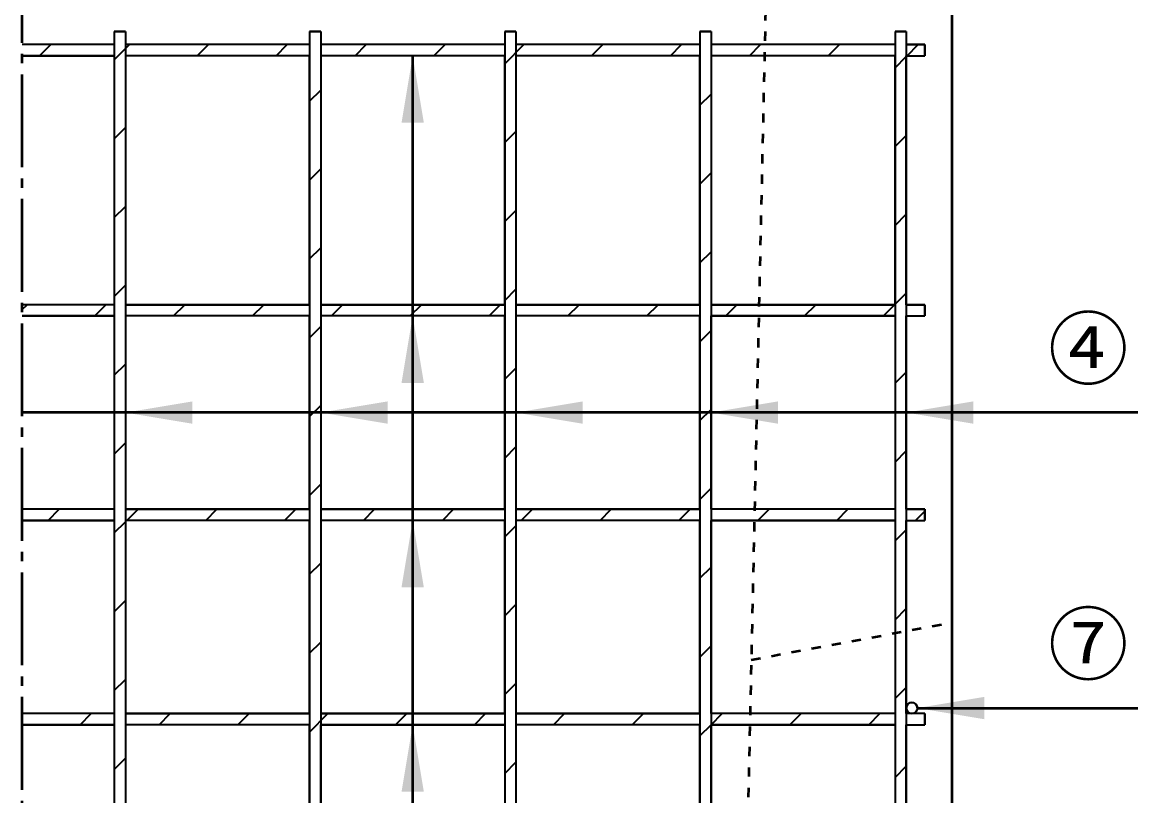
# Model space of a CAD drawing. Units: millimetres, scale not verified. Extents: x 100 to 4105, y 100 to 2870.
# Drawn here: x 2483 to 3083, y 972 to 1388 of the extents above; entities that cross this region are included whole.
import ezdxf
from ezdxf.enums import TextEntityAlignment as Align

# ---------------------------------------------------------------- set-up
doc = ezdxf.new("R2010")
doc.units = ezdxf.units.MM
doc.header["$LTSCALE"] = 5
doc.linetypes.add('USER1', pattern=[13.4, 10, -1.2, 1, -1.2])
doc.linetypes.add('USER2', pattern=[2.2, 1, -1.2])
doc.layers.add('V-nasSTD', color=7, linetype='Continuous', lineweight=35)
doc.styles.add('ＭＳ ゴシック', font='')
doc.styles.get('ＭＳ ゴシック').set_extended_font_data('MS Gothic')

msp = doc.modelspace()

# ---------------------------------------------------------------- hatches: boundary and pattern name
at = {"layer": 'V-nasSTD'}
for points in [[(2686.969, 1334.045), (2692.969, 1370.045), (2698.969, 1334.045)], [(2686.969, 1194.045), (2692.969, 1230.045), (2698.969, 1194.045)], [(2574.469, 1184.045), (2538.469, 1178.045), (2574.469, 1172.045)], [(2679.469, 1184.045), (2643.469, 1178.045), (2679.469, 1172.045)], [(2784.469, 1184.045), (2748.469, 1178.045), (2784.469, 1172.045)], [(2889.469, 1184.045), (2853.469, 1178.045), (2889.469, 1172.045)], [(2994.469, 1184.045), (2958.469, 1178.045), (2994.469, 1172.045)], [(2686.969, 1084.045), (2692.969, 1120.045), (2698.969, 1084.045)], [(3000.469, 1025.045), (2964.469, 1019.045), (3000.469, 1013.045)], [(2686.969, 974.045), (2692.969, 1010.045), (2698.969, 974.045)]]:
    msp.add_hatch(color=256, dxfattribs=at).paths.add_polyline_path(points)

# ---------------------------------------------------------------- linework, layer by layer
at = {"layer": 'V-nasSTD', "linetype": 'USER1', "lineweight": 50}
msp.add_line((2482.969, 640.045), (2482.969, 1582.045), dxfattribs=at)
at = {"layer": 'V-nasSTD', "linetype": 'USER2', "lineweight": 50}
for p, q in [((2882.969, 1405.045), (2869.618, 794.693)), ((2875.094, 1045.045), (2982.969, 1065.045))]:
    msp.add_line(p, q, dxfattribs=at)
at = {"layer": 'V-nasSTD', "lineweight": 50}
for p, q in [((2982.969, 1405.045), (2982.969, 665.045)), ((2692.969, 610.045), (2692.969, 1370.045)), ((3082.969, 1178.045), (2482.969, 1178.045)), ((2964.469, 1019.045), (3082.969, 1019.045))]:
    msp.add_line(p, q, dxfattribs=at)
at = {"layer": 'V-nasSTD'}
for p, q in [((2532.469, 1383.045), (2532.469, 693.045)), ((2532.469, 1383.045), (2538.469, 1383.045)), ((2538.469, 1383.045), (2532.469, 1383.045)), ((2538.469, 1383.045), (2532.469, 1383.045)), ((2538.469, 1383.045), (2538.469, 693.045)), ((2637.469, 1383.045), (2637.469, 693.045)), ((2637.469, 1383.045), (2643.469, 1383.045)), ((2643.469, 1383.045), (2637.469, 1383.045)), ((2643.469, 1383.045), (2637.469, 1383.045)), ((2643.469, 1383.045), (2643.469, 693.045)), ((2742.469, 1383.045), (2742.469, 693.045)), ((2742.469, 1383.045), (2748.469, 1383.045)), ((2748.469, 1383.045), (2742.469, 1383.045)), ((2748.469, 1383.045), (2742.469, 1383.045)), ((2748.469, 1383.045), (2748.469, 693.045)), ((2847.469, 1383.045), (2847.469, 693.045)), ((2847.469, 1383.045), (2853.469, 1383.045)), ((2853.469, 1383.045), (2847.469, 1383.045)), ((2853.469, 1383.045), (2847.469, 1383.045)), ((2853.469, 1383.045), (2853.469, 693.045)), ((2952.469, 1383.045), (2952.469, 693.045)), ((2952.469, 1383.045), (2958.469, 1383.045)), ((2958.469, 1383.045), (2952.469, 1383.045)), ((2958.469, 1383.045), (2952.469, 1383.045)), ((2958.469, 1383.045), (2958.469, 693.045)), ((2532.469, 1376.045), (2482.969, 1376.045)), ((2532.469, 1376.045), (2482.969, 1376.045)), ((2492.246, 1370.045), (2498.246, 1376.045)), ((2532.469, 1367.842), (2540.672, 1376.045)), ((2637.469, 1376.045), (2538.469, 1376.045)), ((2637.469, 1376.045), (2538.469, 1376.045)), ((2577.099, 1370.045), (2583.099, 1376.045)), ((2619.525, 1370.045), (2625.525, 1376.045)), ((2742.469, 1376.045), (2643.469, 1376.045)), ((2742.469, 1376.045), (2643.469, 1376.045)), ((2661.952, 1370.045), (2667.952, 1376.045)), ((2704.378, 1370.045), (2710.378, 1376.045)), ((2742.469, 1365.71), (2752.805, 1376.045)), ((2847.469, 1376.045), (2748.469, 1376.045)), ((2847.469, 1376.045), (2748.469, 1376.045)), ((2789.231, 1370.045), (2795.231, 1376.045)), ((2831.657, 1370.045), (2837.657, 1376.045)), ((2952.469, 1376.045), (2853.469, 1376.045)), ((2882.426, 1376.045), (2853.469, 1376.045)), ((2874.084, 1370.045), (2880.084, 1376.045)), ((2952.469, 1376.045), (2882.426, 1376.045)), ((2916.51, 1370.045), (2922.51, 1376.045)), ((2958.469, 1376.045), (2968.469, 1376.045)), ((2968.469, 1376.045), (2958.469, 1376.045)), ((2968.469, 1376.045), (2958.469, 1376.045)), ((2958.937, 1370.045), (2964.937, 1376.045)), ((2968.469, 1376.045), (2968.469, 1370.045)), ((2968.469, 1370.045), (2968.469, 1376.045)), ((2968.469, 1370.045), (2968.469, 1376.045)), ((2532.469, 1370.045), (2482.969, 1370.045)), ((2482.969, 1370.045), (2532.469, 1370.045)), ((2532.469, 1370.045), (2532.469, 1236.045)), ((2637.469, 1370.045), (2538.469, 1370.045)), ((2538.469, 1370.045), (2538.469, 1236.045)), ((2637.469, 1370.045), (2538.469, 1370.045)), ((2637.469, 1236.045), (2637.469, 1370.045)), ((2742.469, 1370.045), (2643.469, 1370.045)), ((2643.469, 1370.045), (2643.469, 1236.045)), ((2742.469, 1370.045), (2643.469, 1370.045)), ((2742.469, 1236.045), (2742.469, 1370.045)), ((2847.469, 1370.045), (2748.469, 1370.045)), ((2748.469, 1370.045), (2748.469, 1236.045)), ((2847.469, 1370.045), (2748.469, 1370.045)), ((2847.469, 1236.045), (2847.469, 1370.045)), ((2952.469, 1370.045), (2853.469, 1370.045)), ((2853.469, 1370.045), (2853.469, 1236.045)), ((2882.313, 1370.045), (2853.469, 1370.045)), ((2952.469, 1370.045), (2882.313, 1370.045)), ((2952.469, 1263.322), (2952.469, 1370.045)), ((2952.469, 1263.322), (2952.469, 1370.045)), ((2952.469, 1363.578), (2958.469, 1369.578)), ((2958.469, 1370.045), (2968.469, 1370.045)), ((2958.469, 1236.045), (2958.469, 1370.045)), ((2958.469, 1370.045), (2968.469, 1370.045)), ((2958.469, 1236.045), (2958.469, 1370.045)), ((2958.469, 1370.045), (2968.469, 1370.045)), ((2637.469, 1345.562), (2643.469, 1351.562)), ((2847.469, 1343.43), (2853.469, 1349.43)), ((2532.469, 1325.415), (2538.469, 1331.415)), ((2742.469, 1323.283), (2748.469, 1329.283)), ((2952.469, 1321.151), (2958.469, 1327.151)), ((2637.469, 1303.136), (2643.469, 1309.136)), ((2847.469, 1301.004), (2853.469, 1307.004)), ((2532.469, 1282.989), (2538.469, 1288.989)), ((2742.469, 1280.857), (2748.469, 1286.857)), ((2952.469, 1278.725), (2958.469, 1284.725)), ((2637.469, 1260.71), (2643.469, 1266.71)), ((2847.469, 1258.578), (2853.469, 1264.578)), ((2952.469, 1236.045), (2952.469, 1263.322)), ((2532.469, 1240.562), (2538.469, 1246.562)), ((2742.469, 1238.43), (2748.469, 1244.43)), ((2952.469, 1236.298), (2958.469, 1242.298)), ((2532.469, 1236.045), (2482.969, 1236.045)), ((2482.969, 1233.489), (2485.525, 1236.045)), ((2532.469, 1236.045), (2482.969, 1236.045)), ((2521.952, 1230.045), (2527.952, 1236.045)), ((2637.469, 1236.045), (2538.469, 1236.045)), ((2538.469, 1236.045), (2637.469, 1236.045)), ((2564.378, 1230.045), (2570.378, 1236.045)), ((2606.805, 1230.045), (2612.805, 1236.045)), ((2742.469, 1236.045), (2643.469, 1236.045)), ((2643.469, 1236.045), (2742.469, 1236.045)), ((2649.231, 1230.045), (2655.231, 1236.045)), ((2691.657, 1230.045), (2697.657, 1236.045)), ((2734.084, 1230.045), (2740.084, 1236.045)), ((2847.469, 1236.045), (2748.469, 1236.045)), ((2748.469, 1236.045), (2847.469, 1236.045)), ((2776.51, 1230.045), (2782.51, 1236.045)), ((2818.937, 1230.045), (2824.937, 1236.045)), ((2952.469, 1236.045), (2853.469, 1236.045)), ((2853.469, 1236.045), (2879.801, 1236.045)), ((2861.363, 1230.045), (2867.363, 1236.045)), ((2879.801, 1236.045), (2952.469, 1236.045)), ((2903.789, 1230.045), (2909.789, 1236.045)), ((2946.216, 1230.045), (2952.216, 1236.045)), ((2958.469, 1236.045), (2968.469, 1236.045)), ((2968.469, 1236.045), (2958.469, 1236.045)), ((2968.469, 1236.045), (2968.469, 1230.045)), ((2968.469, 1230.045), (2968.469, 1236.045)), ((2968.469, 1230.045), (2968.469, 1236.045)), ((2532.469, 1230.045), (2482.969, 1230.045)), ((2482.969, 1230.045), (2532.469, 1230.045)), ((2532.469, 1230.045), (2532.469, 1126.045)), ((2637.469, 1230.045), (2538.469, 1230.045)), ((2538.469, 1230.045), (2538.469, 1126.045)), ((2637.469, 1230.045), (2538.469, 1230.045)), ((2637.469, 1126.045), (2637.469, 1230.045)), ((2742.469, 1230.045), (2643.469, 1230.045)), ((2643.469, 1230.045), (2643.469, 1126.045)), ((2742.469, 1230.045), (2643.469, 1230.045)), ((2742.469, 1126.045), (2742.469, 1230.045)), ((2847.469, 1230.045), (2748.469, 1230.045)), ((2748.469, 1230.045), (2748.469, 1126.045)), ((2847.469, 1230.045), (2748.469, 1230.045)), ((2847.469, 1126.045), (2847.469, 1230.045)), ((2952.469, 1230.045), (2853.469, 1230.045)), ((2853.469, 1126.045), (2853.469, 1230.045)), ((2853.469, 1230.045), (2879.688, 1230.045)), ((2879.688, 1230.045), (2952.469, 1230.045)), ((2952.469, 1230.045), (2952.469, 1126.045)), ((2958.469, 1230.045), (2968.469, 1230.045)), ((2958.469, 1126.045), (2958.469, 1230.045)), ((2958.469, 1230.045), (2968.469, 1230.045)), ((2637.469, 1218.283), (2643.469, 1224.283)), ((2847.469, 1216.151), (2853.469, 1222.151)), ((2532.469, 1198.136), (2538.469, 1204.136)), ((2742.469, 1196.004), (2748.469, 1202.004)), ((2952.469, 1193.872), (2958.469, 1199.872)), ((2637.469, 1175.857), (2643.469, 1181.857)), ((2847.469, 1173.725), (2853.469, 1179.725)), ((2532.469, 1155.71), (2538.469, 1161.71)), ((2742.469, 1153.578), (2748.469, 1159.578)), ((2952.469, 1151.446), (2958.469, 1157.446)), ((2637.469, 1133.43), (2643.469, 1139.43)), ((2847.469, 1131.298), (2853.469, 1137.298)), ((2532.469, 1126.045), (2482.969, 1126.045)), ((2532.469, 1126.045), (2482.969, 1126.045)), ((2496.805, 1120.045), (2502.805, 1126.045)), ((2637.469, 1126.045), (2538.469, 1126.045)), ((2538.469, 1126.045), (2637.469, 1126.045)), ((2539.231, 1120.045), (2545.231, 1126.045)), ((2581.657, 1120.045), (2587.657, 1126.045)), ((2624.084, 1120.045), (2630.084, 1126.045)), ((2742.469, 1126.045), (2643.469, 1126.045)), ((2643.469, 1126.045), (2742.469, 1126.045)), ((2666.51, 1120.045), (2672.51, 1126.045)), ((2708.937, 1120.045), (2714.937, 1126.045)), ((2847.469, 1126.045), (2748.469, 1126.045)), ((2748.469, 1126.045), (2847.469, 1126.045)), ((2751.363, 1120.045), (2757.363, 1126.045)), ((2793.789, 1120.045), (2799.789, 1126.045)), ((2836.216, 1120.045), (2842.216, 1126.045)), ((2952.469, 1126.045), (2853.469, 1126.045)), ((2877.738, 1126.045), (2853.469, 1126.045)), ((2952.469, 1126.045), (2877.738, 1126.045)), ((2878.642, 1120.045), (2884.642, 1126.045)), ((2921.069, 1120.045), (2927.069, 1126.045)), ((2958.469, 1126.045), (2968.469, 1126.045)), ((2968.469, 1126.045), (2958.469, 1126.045)), ((2963.495, 1120.045), (2968.469, 1125.019)), ((2968.469, 1126.045), (2968.469, 1120.045)), ((2968.469, 1120.045), (2968.469, 1126.045)), ((2968.469, 1120.045), (2968.469, 1126.045)), ((2532.469, 1120.045), (2482.969, 1120.045)), ((2482.969, 1120.045), (2532.469, 1120.045)), ((2532.469, 1120.045), (2532.469, 1016.045)), ((2532.469, 1113.283), (2538.469, 1119.283)), ((2637.469, 1120.045), (2538.469, 1120.045)), ((2538.469, 1120.045), (2538.469, 1016.045)), ((2637.469, 1120.045), (2538.469, 1120.045)), ((2637.469, 1016.045), (2637.469, 1120.045)), ((2742.469, 1120.045), (2643.469, 1120.045)), ((2643.469, 1120.045), (2643.469, 1016.045)), ((2742.469, 1120.045), (2643.469, 1120.045)), ((2742.469, 1016.045), (2742.469, 1120.045)), ((2742.469, 1111.151), (2748.469, 1117.151)), ((2847.469, 1120.045), (2748.469, 1120.045)), ((2748.469, 1120.045), (2748.469, 1016.045)), ((2847.469, 1120.045), (2748.469, 1120.045)), ((2847.469, 1016.045), (2847.469, 1120.045)), ((2952.469, 1120.045), (2853.469, 1120.045)), ((2853.469, 1016.045), (2853.469, 1120.045)), ((2853.469, 1120.045), (2877.626, 1120.045)), ((2877.626, 1120.045), (2952.469, 1120.045)), ((2952.469, 1120.045), (2952.469, 1059.225)), ((2958.469, 1120.045), (2968.469, 1120.045)), ((2958.469, 1060.37), (2958.469, 1120.045)), ((2958.469, 1120.045), (2968.469, 1120.045)), ((2952.469, 1109.019), (2958.469, 1115.019)), ((2637.469, 1091.004), (2643.469, 1097.004)), ((2847.469, 1088.872), (2853.469, 1094.872)), ((2532.469, 1070.857), (2538.469, 1076.857)), ((2742.469, 1068.725), (2748.469, 1074.725)), ((2952.469, 1066.593), (2958.469, 1072.593)), ((2952.469, 1059.225), (2952.469, 1019.045)), ((2958.469, 1016.045), (2958.469, 1060.37)), ((2637.469, 1048.578), (2643.469, 1054.578)), ((2847.469, 1046.446), (2853.469, 1052.446)), ((2532.469, 1028.43), (2538.469, 1034.43)), ((2742.469, 1026.298), (2748.469, 1032.298)), ((2952.469, 1024.166), (2958.469, 1030.166)), ((2532.469, 1016.045), (2482.969, 1016.045)), ((2532.469, 1016.045), (2482.969, 1016.045)), ((2514.084, 1010.045), (2520.084, 1016.045)), ((2637.469, 1016.045), (2538.469, 1016.045)), ((2538.469, 1016.045), (2637.469, 1016.045)), ((2556.51, 1010.045), (2562.51, 1016.045)), ((2598.937, 1010.045), (2604.937, 1016.045)), ((2637.469, 1006.151), (2647.363, 1016.045)), ((2742.469, 1016.045), (2643.469, 1016.045)), ((2643.469, 1016.045), (2742.469, 1016.045)), ((2683.789, 1010.045), (2689.789, 1016.045)), ((2726.216, 1010.045), (2732.216, 1016.045)), ((2847.469, 1016.045), (2748.469, 1016.045)), ((2748.469, 1016.045), (2847.469, 1016.045)), ((2768.642, 1010.045), (2774.642, 1016.045)), ((2811.069, 1010.045), (2817.069, 1016.045)), ((2952.469, 1016.045), (2853.469, 1016.045)), ((2875.676, 1016.045), (2853.469, 1016.045)), ((2853.495, 1010.045), (2859.495, 1016.045)), ((2949.469, 1016.045), (2875.676, 1016.045)), ((2895.921, 1010.045), (2901.921, 1016.045)), ((2938.348, 1010.045), (2944.348, 1016.045)), ((2968.469, 1016.045), (2958.469, 1016.045)), ((2968.469, 1016.045), (2968.469, 1010.045)), ((2968.469, 1010.045), (2968.469, 1016.045)), ((2968.469, 1010.045), (2968.469, 1016.045)), ((2532.469, 1010.045), (2482.969, 1010.045)), ((2482.969, 1010.045), (2532.469, 1010.045)), ((2532.469, 1010.045), (2532.469, 911.045)), ((2637.469, 1010.045), (2538.469, 1010.045)), ((2538.469, 1010.045), (2538.469, 911.045)), ((2637.469, 1010.045), (2538.469, 1010.045)), ((2637.469, 911.045), (2637.469, 1010.045)), ((2742.469, 1010.045), (2643.469, 1010.045)), ((2643.469, 911.045), (2643.469, 1010.045)), ((2643.469, 1010.045), (2742.469, 1010.045)), ((2742.469, 1010.045), (2742.469, 911.045)), ((2847.469, 1010.045), (2748.469, 1010.045)), ((2748.469, 1010.045), (2748.469, 911.045)), ((2847.469, 1010.045), (2748.469, 1010.045)), ((2847.469, 911.045), (2847.469, 1010.045)), ((2847.469, 1004.019), (2853.469, 1010.019)), ((2952.469, 1010.045), (2853.469, 1010.045)), ((2853.469, 911.045), (2853.469, 1010.045)), ((2853.469, 1010.045), (2875.563, 1010.045)), ((2875.563, 1010.045), (2952.469, 1010.045)), ((2952.469, 1010.045), (2952.469, 911.045)), ((2958.469, 1010.045), (2968.469, 1010.045)), ((2958.469, 911.045), (2958.469, 1010.045)), ((2958.469, 1010.045), (2968.469, 1010.045)), ((2532.469, 986.004), (2538.469, 992.004)), ((2742.469, 983.872), (2748.469, 989.872)), ((2952.469, 981.74), (2958.469, 987.74))]:
    msp.add_line(p, q, dxfattribs=at)
msp.add_circle((2961.469, 1019.045), 3, dxfattribs=at)
msp.add_arc((2961.469, 1019.045), 3, 0, 270, dxfattribs=at)

# ---------------------------------------------------------------- texts
at = {"layer": 'V-nasSTD', "style": 'ＭＳ ゴシック'}
for s, p in [('④', (3034.769, 1228.245)), ('⑦', (3034.769, 1069.245))]:
    msp.add_text(s, height=31.67, dxfattribs=at).set_placement(p, align=Align.TOP_LEFT)

doc.saveas('drawing.dxf')
